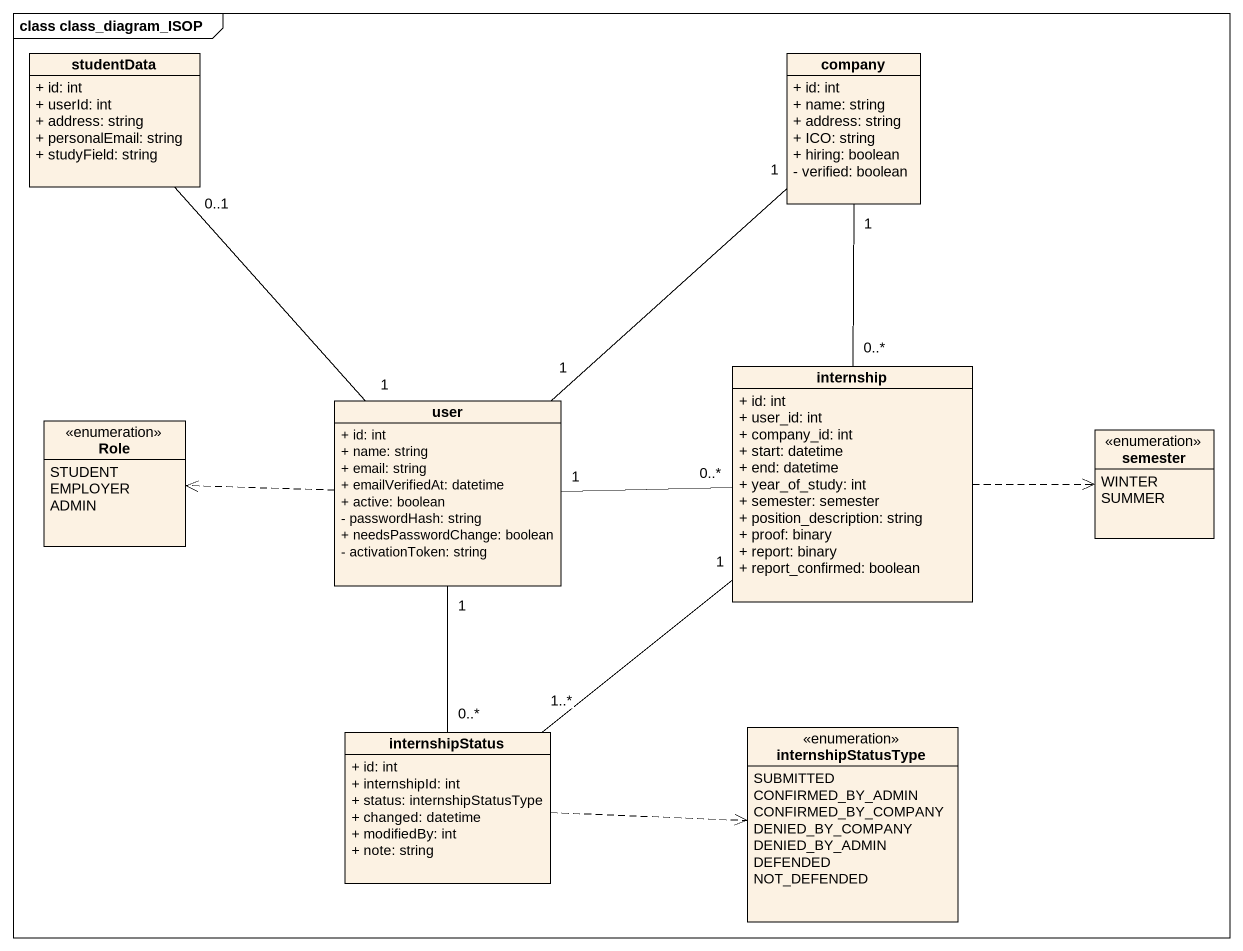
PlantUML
@startuml
mainframe class class_diagram_ISOP
hide circle
hide empty members
skinparam classAttributeIconSize 0
class studentData {
  + id: int
  + userId: int
  + address: string
  + personalEmail: string
  + studyField: string
}
class company {
  + id: int
  + name: string
  + address: string
  + ICO: string
  + hiring: boolean
  - verified: boolean
}
class internship {
  + id: int
  + user_id: int
  + company_id: int
  + start: datetime
  + end: datetime
  + year_of_study: int
  + semester: semester
  + position_description: string
  + proof: binary
  + report: binary
  + report_confirmed: boolean
}
enum Role {
  STUDENT
  EMPLOYER
  ADMIN
}
class user {
  + id: int
  + name: string
  + email: string
  + emailVerifiedAt: datetime
  + active: boolean
  - passwordHash: string
  + needsPasswordChange: boolean
  - activationToken: string
}
enum semester {
  WINTER
  SUMMER
}
enum internshipStatusType {
  SUBMITTED
  CONFIRMED_BY_ADMIN
  CONFIRMED_BY_COMPANY
  DENIED_BY_COMPANY
  DENIED_BY_ADMIN
  DEFENDED
  NOT_DEFENDED
}
class internshipStatus {
  + id: int
  + internshipId: int
  + status: internshipStatusType
  + changed: datetime
  + modifiedBy: int
  + note: string
}
company "1" -- "0..*" internship
internship .right.> semester
internship "1" -- "1..*" internshipStatus
user "1" -up- "0..1" studentData
user "1" -up- "1" company
user "1" -right- "0..*" internship
user .left.> Role
internshipStatus "0..*" -up- "1" user
internshipStatus .right.> internshipStatusType
@enduml
